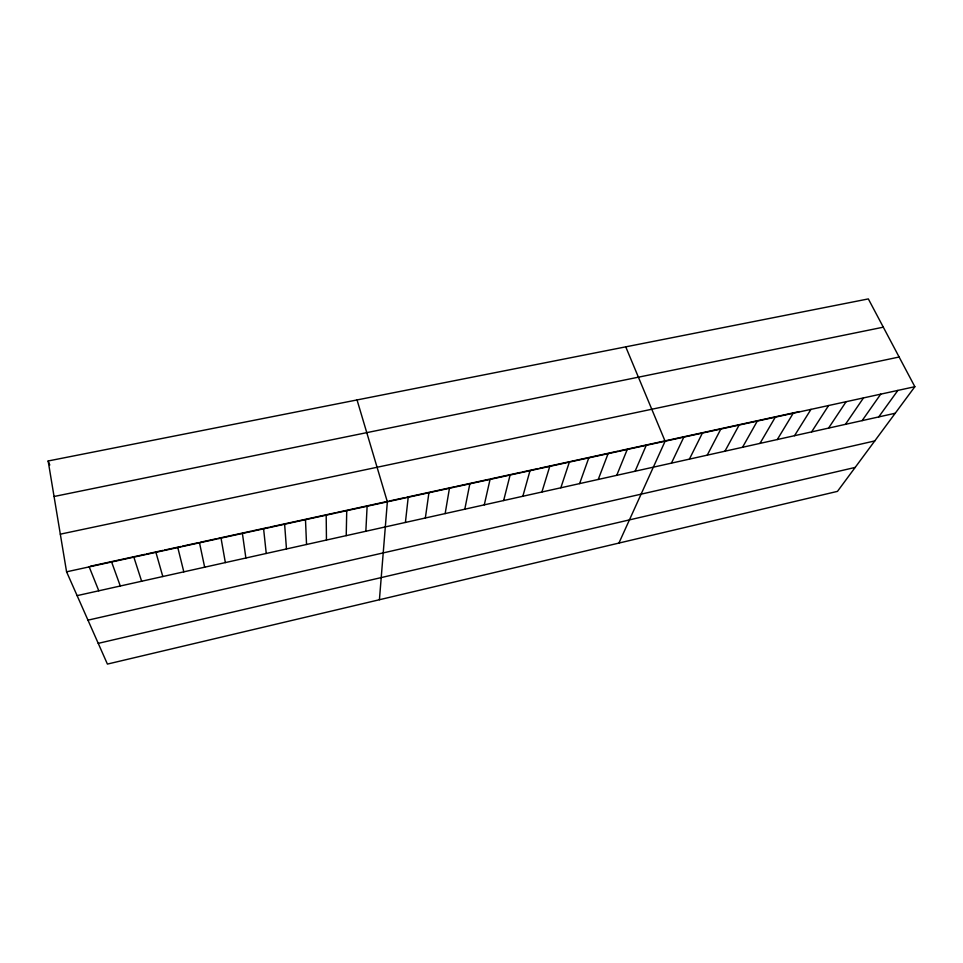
<?xml version="1.0" encoding="UTF-8"?>
<svg xmlns="http://www.w3.org/2000/svg" width="963" height="963" viewBox="0 0 963 963"><rect width="100%" height="100%" fill="white"/><g stroke="black" fill="none" stroke-linecap="round" stroke-linejoin="round"><path stroke-width="1.44" d="M346.223 535.633L346.74 510.679M365.844 531.263L367.12 506.237M379.422 599.732L387.355 501.819L357.044 399.946M405.411 522.44L408.216 497.269M425.357 517.998L428.92 492.743M445.159 513.58L449.456 488.265M464.804 509.198L469.836 483.823M484.293 504.853L490.059 479.405M503.649 500.543L510.113 475.024M522.849 496.258L530.011 470.69M541.904 492.009L549.765 466.381M560.827 487.796L569.362 462.096M579.606 483.607L588.802 457.858M598.24 479.454L608.098 453.645M616.741 475.337L627.25 449.468M635.099 471.232L646.245 445.327M618.92 543.072L665.108 441.21L625.745 346.849M671.428 463.143L683.826 437.118M689.4 459.134L702.4 433.073M707.227 455.162L720.83 429.053M724.934 451.214L739.127 425.056M742.521 447.289L757.291 421.096M759.976 443.401L775.311 417.16M777.297 439.537L793.211 413.247M794.511 435.697L810.966 409.371M811.592 431.893L828.601 405.531M828.553 428.114L846.104 401.715M845.406 424.358L863.474 397.924M862.126 420.626L880.724 394.156M878.738 416.919L897.853 390.424M914.85 386.705L837.473 491.371L107.411 664.085L66.579 571.817L48.15 460.976L868.337 298.915L914.85 386.705L66.579 571.817M98.238 643.356L855.18 467.428M87.982 620.16L874.765 440.934M77.124 595.628L895.229 413.247M90.221 566.268L144.992 554.327M146.376 554.026L163.012 550.391M164.384 550.09L180.912 546.49M182.272 546.19L198.691 542.614M200.051 542.313L216.362 538.75M217.819 538.437L233.913 534.922M235.369 534.609L251.343 531.119M252.788 530.806L268.677 527.339M270.109 527.026L335.461 512.773M336.869 512.46L370.984 505.021M372.416 504.708L388.209 501.266M389.63 500.953L405.315 497.534M406.735 497.221L454.572 486.784M455.981 486.484L489.204 479.237M490.576 478.936L520.646 472.376M522.006 472.075L538.257 468.536M539.725 468.211L568.977 461.831M570.433 461.518L586.383 458.039M587.815 457.726L617.957 451.153M619.378 450.84L710.357 430.991M711.717 430.69L799.398 411.562M60.32 534.164L899.117 357.02M54.06 496.499L883.312 327.179M89.186 566.882L98.792 590.801M48.15 460.976L49.775 465.033M111.612 561.995L120.291 585.998M133.845 557.132L141.633 581.243M155.91 552.317L162.807 576.524M177.794 547.55L183.813 571.841M199.497 542.807L204.662 567.195M221.033 538.112L225.342 562.585M242.399 533.454L245.878 558.01M263.597 528.819L266.245 553.46M284.627 524.233L286.468 548.958M305.488 519.683L306.535 544.48M326.192 515.157L326.457 540.05"/></g></svg>
